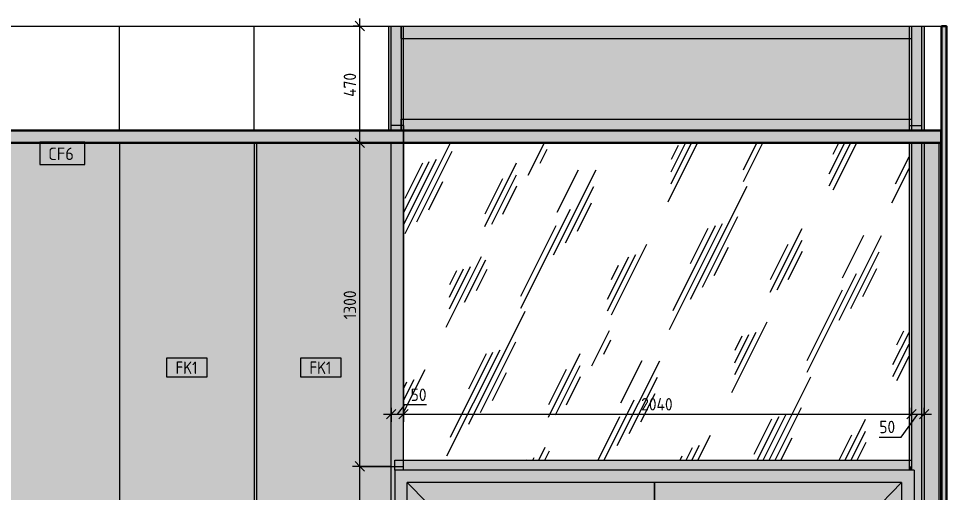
# Model space of a CAD drawing. Header units: millimetres. Extents: x 17333 to 113510, y -1987 to 15924.
# Drawn here: x 85008 to 88734, y 10395 to 12300 of the extents above; entities that cross this region are included whole.
import ezdxf

# ---------------------------------------------------------------- set-up
doc = ezdxf.new("R2010")
doc.units = ezdxf.units.MM
for name, color, linetype, lineweight in [('A-ANNO-DIMS', 7, 'Continuous', 9), ('A-ANNO-DIMS-25', 7, 'Continuous', 9), ('A-CLNG-IDEN', 7, 'Continuous', 9), ('A-DOOR', 7, 'Continuous', 9), ('A-FLOR', 7, 'Continuous', 9), ('A-GLAZ-CURT', 7, 'Continuous', 9), ('A-GLAZ-CWMG', 7, 'Continuous', 9), ('A-WALL', 7, 'Continuous', 9), ('A-WALL-IDEN', 7, 'Continuous', 9), ('A-WALL-PATT', 7, 'Continuous', 9), ('I-WALL', 7, 'Continuous', 9)]:
    doc.layers.add(name, color=color, linetype=linetype, lineweight=lineweight)
for name, color, linetype, lineweight, true_color in [('A-CLNG-1', 7, 'Continuous', 9, 0x787878), ('A-CLNG-FNSH-1', 7, 'Continuous', 30, 0x3c3c3c), ('A-DOOR-GLAZ', 7, 'Continuous', 9, 0x8080ff), ('A-WALL-4', 7, 'Continuous', 30, 0x3c3c3c), ('A-WALL-FNSH-3', 7, 'Continuous', 30, 0x3c3c3c), ('I-WALL-1', 7, 'Continuous', 9, 0x787878)]:
    doc.layers.add(name, color=color, linetype=linetype, lineweight=lineweight, true_color=true_color)
doc.styles.add('GOST Common_1', font='GOST_Common.ttf', dxfattribs={"width": 0.9, "height": 50})
doc.styles.add('GOST Common_2', font='GOST_Common.ttf', dxfattribs={"height": 50})
doc.styles.add('ISOCPEUR_3', font='isocpeur.ttf', dxfattribs={"width": 0.9, "height": 50})
doc.dimstyles.new('ISO-2_0_0_9К_Средний_округл2_1', dxfattribs={"dimscale": 304.8, "dimtxt": 49.799059, "dimasz": 0.123031, "dimexe": 0.098425, "dimexo": 0, "dimgap": 0, "dimtad": 1, "dimdec": 0, "dimrnd": 10, "dimzin": 0, "dimdsep": 46, "dimtxsty": 'ISOCPEUR_3', "dimblk1": 'OBLIQUE', "dimblk2": 'OBLIQUE', "dimsah": 1, "dimcen": 0.09, "dimdle": 0.098425, "dimazin": 0, "dimtfac": 1, "dimtdec": 4, "dimtix": 1, "dimtmove": 0, "dimatfit": 3, "dimfxl": 1, "dimtvp": 1, "dimtolj": 1, "dimtzin": 0, "dimarcsym": 2})
doc.dimstyles.new('ISO-2_0_0_9К_Средний_округл2_2', dxfattribs={"dimscale": 304.8, "dimtxt": 49.799059, "dimasz": 0.123031, "dimexe": 0.098425, "dimexo": 0, "dimgap": 0, "dimtad": 1, "dimdec": 0, "dimrnd": 10, "dimzin": 0, "dimdsep": 46, "dimtxsty": 'ISOCPEUR_3', "dimblk1": 'OBLIQUE', "dimblk2": 'OBLIQUE', "dimsah": 1, "dimcen": 0.09, "dimdle": 0.098425, "dimazin": 0, "dimtfac": 1, "dimtdec": 4, "dimtix": 1, "dimtmove": 1, "dimatfit": 3, "dimfxl": 1, "dimtvp": 1, "dimtolj": 1, "dimtzin": 0, "dimarcsym": 2})
pattern_1 = [(63.435, (63.5, 31.75), (-255.583, 766.747), [317.5, -190.5, 317.5, -190.5, -403.903]), (63.435, (63.5, 31.75), (-255.583, 766.747), [-1016, 127, -276.903]), (63.435, (47.6, 47.6), (-255.583, 766.747), [254, -317.5, 190.5, -190.5, -467.403]), (63.435, (47.6, 47.6), (-255.583, 766.747), [-952.5, 222.25, -245.153]), (63.435, (47.6, 95.25), (-255.583, 766.747), [190.5, -381, 127, -190.5, -530.903]), (63.435, (47.6, 95.25), (-255.583, 766.747), [-889, 285.75, -245.153]), (63.435, (95.25, 47.6), (-255.583, 766.747), [190.5, -381, 158.75, -6404.65]), (63.435, (142.9, 95.25), (-255.583, 766.747), [95.25, -476.25, 63.5, -6499.9]), (63.435, (63.5, 174.6), (-255.583, 766.747), [63.5, -476.25, 63.5, -254, -562.653]), (63.435, (63.5, 174.6), (-255.583, 766.747), [-857.25, 158.75, -403.903]), (63.435, (349.25, 127), (-255.583, 766.747), [317.5, -476.25, 381, -251.503]), (63.435, (349.25, 79.4), (-255.583, 766.747), [444.5, -317.5, 476.25, -188.003]), (63.435, (381, 95.25), (-255.583, 766.747), [508, -254, 381, -276.903]), (63.435, (428.6, 142.9), (-255.583, 766.747), [317.5, -444.5, 254, -403.903]), (63.435, (381, 238.1), (-255.583, 766.747), [158.75, -635, 190.5, -435.653]), (63.435, (476.25, 190.5), (-255.583, 766.747), [127, -635, 127, -530.903])]

# ---------------------------------------------------------------- blocks, each defined once
blk = doc.blocks.new('Прямоугольный импост - Импост структурный с накладкой - 160мм Темный-31239214-Развертка 3_18-3')
at = {"layer": 'A-GLAZ-CWMG'}
blk.add_hatch(color=256, dxfattribs=at).paths.add_polyline_path([(-8040, 10485), (-8040, 10500), (-8050, 10500), (-8050, 10485)])
for p, q in [((-8050, 10500), (-8050, 10485)), ((-8000, 10500), (-8000, 8410)), ((-8000, 8404), (-8000, 8400))]:
    blk.add_line(p, q, dxfattribs=at)
blk = doc.blocks.new('Прямоугольный импост - Импост структурный с накладкой - 160мм Темный-32469895-Развертка 3_18-3')
at = {"layer": 'A-GLAZ-CWMG'}
blk.add_hatch(color=256, dxfattribs=at).paths.add_polyline_path([(-10090, 11895), (-10080, 11895), (-10080, 12220), (-10090, 12220)])
for p, q in [((-10130, 11870), (-10130, 12270)), ((-10080, 11870), (-10080, 12270)), ((-10080, 11870), (-10130, 11870))]:
    blk.add_line(p, q, dxfattribs=at)
blk = doc.blocks.new('Дверь_Витражная_остекление_ - ДВН_ДАО_Главный вход_1800 в свету 5-32258809-Развертка 3_18-3')
at = {"layer": 'A-DOOR'}
h = blk.add_hatch(color=256, dxfattribs=at)
h.paths.add_polyline_path([(-8050, 8400), (-8030, 8400), (-8030.1, 8404), (-8080, 8404), (-8080, 8400)])
h.paths.add_polyline_path([(-10112.6, 8400), (-10065, 8400), (-10065, 8404), (-10115, 8404), (-10115, 8400)])
h.paths.add_polyline_path([(-8030.2, 8410), (-8030, 8410), (-8030, 10485), (-10115, 10485), (-10114.8, 8410), (-10065, 8410), (-10065, 10435), (-8080, 10435), (-8080, 8410), (-8040, 8410)])
h = blk.add_hatch(color=256, dxfattribs=at)
h.paths.add_polyline_path([(-10065, 8400), (-10018, 8400), (-10018, 8402), (-9072.5, 8402), (-9072.5, 8404), (-10065, 8404)])
h.paths.add_polyline_path([(-9985, 8410), (-9072.5, 8410), (-9072.5, 10435), (-10065, 10435), (-10065, 8410), (-10059.7, 8410)])
h.paths.add_polyline_path([(-9152.5, 8550), (-9985, 8550), (-9985, 10355), (-9152.5, 10355), (-9152.5, 8879.1)])
h.paths.add_polyline_path([(-9132.5, 9170), (-9132.5, 9220), (-9127.5, 9220), (-9127.5, 9577.5), (-9132.5, 9577.5), (-9132.5, 9627.5), (-9092.5, 9627.5), (-9092.5, 9577.5), (-9097.5, 9577.5), (-9097.5, 9220), (-9092.5, 9220), (-9092.5, 9170), (-9131.8, 9170)])
h = blk.add_hatch(color=256, dxfattribs=at)
h.paths.add_polyline_path([(-8117.6, 8400), (-8080, 8400), (-8080, 8404), (-9072.5, 8404), (-9072.5, 8402), (-8117.6, 8402)])
h.paths.add_polyline_path([(-8992.5, 8410), (-8080, 8410), (-8080, 10435), (-9072.5, 10435), (-9072.5, 8410), (-9011.7, 8410)])
h.paths.add_polyline_path([(-8160, 8550), (-8992.5, 8550), (-8992.5, 10355), (-8160, 10355), (-8160, 8636.8)])
h.paths.add_polyline_path([(-9042.5, 9170), (-9052.5, 9170), (-9052.5, 9220), (-9047.5, 9220), (-9047.5, 9577.5), (-9052.5, 9577.5), (-9052.5, 9627.5), (-9012.5, 9627.5), (-9012.5, 9577.5), (-9017.5, 9577.5), (-9017.5, 9220), (-9012.5, 9220), (-9012.5, 9170), (-9037.7, 9170)])
h = blk.add_hatch(dxfattribs=at)
h.set_pattern_fill('FP_17', color=256, style=0, pattern_type=2)
h.set_pattern_definition(pattern_1)
h.paths.add_polyline_path([(-9985, 8550), (-9152.5, 8550), (-9152.5, 10355), (-9985, 10355), (-9985, 8879.1)])
h = blk.add_hatch(dxfattribs=at)
h.set_pattern_fill('FP_17', color=256, style=0, pattern_type=2)
h.set_pattern_definition(pattern_1)
h.paths.add_polyline_path([(-8992.5, 8550), (-8160, 8550), (-8160, 10355), (-8992.5, 10355), (-8992.5, 8879.1)])
for p, q in [((-10115, 10485), (-10115, 8410)), ((-8030, 10485), (-10115, 10485)), ((-8030, 10485), (-8030, 8410)), ((-10065, 8410), (-10065, 10435)), ((-9072.5, 10435), (-10065, 10435)), ((-10065, 10435), (-9985, 10353)), ((-9072.5, 10435), (-9072.5, 8410)), ((-8080, 10435), (-9072.5, 10435)), ((-9072.5, 8410), (-9072.5, 10435)), ((-8080, 10435), (-9017.5, 9473.9)), ((-8080, 10435), (-8080, 8410)), ((-8992.5, 8550), (-8992.5, 10355)), ((-8992.5, 10355), (-8160, 10355)), ((-8160, 10355), (-8160, 8550)), ((-9132.5, 9627.5), (-9132.5, 9600)), ((-9132.5, 9627.5), (-9092.5, 9627.5)), ((-9092.5, 9600), (-9092.5, 9627.5)), ((-9052.5, 9627.5), (-9052.5, 9600)), ((-9012.5, 9627.5), (-9052.5, 9627.5)), ((-9012.5, 9600), (-9012.5, 9627.5)), ((-9092.5, 9600), (-9132.5, 9600)), ((-9132.5, 9600), (-9132.5, 9577.5)), ((-9132.5, 9577.5), (-9127.5, 9577.5)), ((-9127.5, 9600), (-9127.5, 9200)), ((-9097.5, 9200), (-9097.5, 9600)), ((-9097.5, 9577.5), (-9092.5, 9577.5)), ((-9092.5, 9577.5), (-9092.5, 9600)), ((-9012.5, 9600), (-9052.5, 9600)), ((-9052.5, 9600), (-9052.5, 9577.5)), ((-9052.5, 9577.5), (-9047.5, 9577.5)), ((-9047.5, 9600), (-9047.5, 9200)), ((-9017.5, 9200), (-9017.5, 9600)), ((-9017.5, 9577.5), (-9012.5, 9577.5)), ((-9012.5, 9577.5), (-9012.5, 9600)), ((-9152.5, 9499.5), (-9127.5, 9473.9)), ((-9097.5, 9443.1), (-9072.5, 9417.5)), ((-9047.5, 9443.1), (-9072.5, 9417.5)), ((-9072.5, 9417.5), (-9097.5, 9391.9)), ((-9072.5, 9417.5), (-9047.5, 9391.9)), ((-9127.5, 9361.1), (-9152.5, 9335.5)), ((-9017.5, 9361.1), (-8089.8, 8410)), ((-9132.5, 9197.5), (-9132.5, 9220)), ((-9132.5, 9220), (-9127.5, 9220)), ((-9097.5, 9220), (-9092.5, 9220)), ((-9092.5, 9220), (-9092.5, 9197.5)), ((-9052.5, 9197.5), (-9052.5, 9220)), ((-9052.5, 9220), (-9047.5, 9220)), ((-9017.5, 9220), (-9012.5, 9220)), ((-9012.5, 9220), (-9012.5, 9197.5)), ((-9132.5, 9197.5), (-9132.5, 9170)), ((-9132.5, 9197.5), (-9092.5, 9197.5)), ((-9092.5, 9170), (-9132.5, 9170)), ((-9097.5, 9200), (-9127.5, 9200)), ((-9092.5, 9170), (-9092.5, 9197.5)), ((-9052.5, 9197.5), (-9052.5, 9170)), ((-9052.5, 9197.5), (-9012.5, 9197.5)), ((-9012.5, 9170), (-9052.5, 9170)), ((-9017.5, 9200), (-9047.5, 9200)), ((-9012.5, 9170), (-9012.5, 9197.5)), ((-9918.7, 8550), (-10055.2, 8410)), ((-8160, 8550), (-8992.5, 8550)), ((-10115, 8404), (-10115, 8400)), ((-10065, 8400), (-10065, 8404)), ((-10061.1, 8404), (-10065, 8400)), ((-9072.5, 8404), (-9072.5, 8402)), ((-9072.5, 8402), (-9072.5, 8404)), ((-8083.9, 8404), (-8080, 8400)), ((-8080, 8404), (-8080, 8400)), ((-8030, 8404), (-8030, 8400))]:
    blk.add_line(p, q, dxfattribs=at)
at = {"layer": 'A-DOOR-GLAZ'}
for p, q in [((-9152.5, 10355), (-9985, 10355)), ((-9985, 8550), (-9985, 10355)), ((-9152.5, 10355), (-9152.5, 8550)), ((-9152.5, 8550), (-9985, 8550))]:
    blk.add_line(p, q, dxfattribs=at)
blk = doc.blocks.new('Прямоугольный импост - Импост структурный с накладкой - 160мм Темный-32424191-Развертка 3_18-3')
at = {"layer": 'A-GLAZ-CWMG'}
blk.add_hatch(color=256, dxfattribs=at).paths.add_polyline_path([(-8040, 12220), (-8040, 12270), (-10090, 12270), (-10090, 12220), (-8342.5, 12220)])
for p, q in [((-10090, 12220), (-10090, 12270)), ((-8040, 12270), (-8040, 12220)), ((-10090, 12220), (-8040, 12220))]:
    blk.add_line(p, q, dxfattribs=at)
blk = doc.blocks.new('Прямоугольный импост - Импост структурный с накладкой - 160мм Темный-31915521-Развертка 3_18-3')
at = {"layer": 'A-GLAZ-CWMG'}
h = blk.add_hatch(color=256, dxfattribs=at)
h.paths.add_polyline_path([(-7990, 8400), (-7990, 8404), (-8030, 8404), (-8030, 8400), (-8000, 8400)])
h.paths.add_polyline_path([(-7999.7, 8410), (-7990, 8410), (-7990, 10500), (-8040, 10500), (-8040, 10485), (-8030, 10485), (-8030, 8410), (-8000, 8410)])
for p, q in [((-8040, 10500), (-8040, 10485)), ((-7990, 10500), (-7990, 8450))]:
    blk.add_line(p, q, dxfattribs=at)
blk = doc.blocks.new('Системная панель - Стекло - 40мм-32469396-Развертка 3_18-3')
at = {"layer": 'A-GLAZ-CURT'}
h = blk.add_hatch(dxfattribs=at)
h.set_pattern_fill('FP_17', color=256, style=0, pattern_type=2)
h.set_pattern_definition(pattern_1)
h.paths.add_polyline_path([(-9670, 10525), (-8050, 10525), (-8050, 11800), (-10080, 11800), (-10080, 10525)])
blk = doc.blocks.new('Прямоугольный импост - Импост структурный с накладкой - 160мм Темный-32469898-Развертка 3_18-3')
at = {"layer": 'A-GLAZ-CWMG'}
blk.add_hatch(color=256, dxfattribs=at).paths.add_polyline_path([(-8040, 10525), (-8040, 11800), (-8050, 11800), (-8050, 10525)])
for p, q in [((-8050, 11870), (-8000, 11870)), ((-8050, 11870), (-8050, 11850)), ((-8000, 11870), (-8000, 11850)), ((-8050, 11800), (-8050, 10500)), ((-8000, 11800), (-8000, 10500))]:
    blk.add_line(p, q, dxfattribs=at)
blk = doc.blocks.new('Прямоугольный импост - Импост структурный с накладкой - 160мм Темный-32469899-Развертка 3_18-3')
at = {"layer": 'A-GLAZ-CWMG'}
blk.add_hatch(color=256, dxfattribs=at).paths.add_polyline_path([(-10130, 8400), (-10115, 8400), (-10115, 8404), (-10129.9, 8404), (-10129.9, 8410), (-10115, 8410), (-10115, 10485), (-10080, 10485), (-10080, 10500), (-10130, 10500), (-10130, 8404)])
for p, q in [((-10130, 10500), (-10080, 10500)), ((-10130, 8400), (-10130, 10500)), ((-10080, 10485), (-10080, 10500))]:
    blk.add_line(p, q, dxfattribs=at)
blk = doc.blocks.new('Прямоугольный импост - Импост структурный с накладкой - 160мм Темный-32258447-Развертка 3_18-3')
at = {"layer": 'A-GLAZ-CWMG'}
blk.add_hatch(color=256, dxfattribs=at).paths.add_polyline_path([(-9670, 10485), (-8050, 10485), (-8050, 10500), (-8040, 10500), (-8040, 10525), (-10115, 10525), (-10115, 10500), (-10080, 10500), (-10080, 10485), (-9985, 10485)])
for p, q in [((-10115, 10485), (-10115, 10525)), ((-10115, 10525), (-8040, 10525)), ((-8040, 10525), (-8040, 10485))]:
    blk.add_line(p, q, dxfattribs=at)
blk = doc.blocks.new('Прямоугольный импост - Импост структурный с накладкой - 160мм Темный-32469394-Развертка 3_18-3')
at = {"layer": 'A-GLAZ-CWMG'}
h = blk.add_hatch(color=256, dxfattribs=at)
h.paths.add_polyline_path([(-8030, 10500), (-7990, 10500), (-7990, 11800), (-8040, 11800), (-8040, 10500)])
h.paths.add_polyline_path([(-8000, 11850), (-7990, 11850), (-7990, 11870), (-8040, 11870), (-8040, 11850), (-8030, 11850)])
for p, q in [((-8040, 11870), (-8040, 11850)), ((-7990, 11870), (-7990, 11850)), ((-8040, 11800), (-8040, 10500)), ((-7990, 11800), (-7990, 10500))]:
    blk.add_line(p, q, dxfattribs=at)
blk = doc.blocks.new('Системная панель - Сэндвич - 40мм-32469398-Развертка 3_18-3')
at = {"layer": 'A-GLAZ-CURT'}
blk.add_hatch(color=256, dxfattribs=at).paths.add_polyline_path([(-9670, 11895), (-8050, 11895), (-8050, 12220), (-10080, 12220), (-10080, 11895)])
blk = doc.blocks.new('Прямоугольный импост - Импост структурный с накладкой - 160мм Темный-32469399-Развертка 3_18-3')
at = {"layer": 'A-GLAZ-CWMG'}
blk.add_hatch(color=256, dxfattribs=at).paths.add_polyline_path([(-8050, 11895), (-8040, 11895), (-8040, 12220), (-8050, 12220), (-8050, 12028.2)])
for p, q in [((-8050, 12270), (-8050, 11870)), ((-8000, 12270), (-8000, 11870))]:
    blk.add_line(p, q, dxfattribs=at)
blk = doc.blocks.new('Прямоугольный импост - Импост структурный с накладкой - 160мм Темный-32469400-Развертка 3_18-3')
at = {"layer": 'A-GLAZ-CWMG'}
h = blk.add_hatch(color=256, dxfattribs=at)
h.paths.add_polyline_path([(-10115, 10500), (-10115, 10525), (-10080, 10525), (-10080, 11800), (-10130, 11800), (-10130, 10500)])
h.paths.add_polyline_path([(-10112.6, 11850), (-10090, 11850), (-10090, 11870), (-10130, 11870), (-10130, 11850), (-10115, 11850)])
for p, q in [((-10130, 11850), (-10130, 11870)), ((-10080, 11850), (-10080, 11870)), ((-10130, 10500), (-10130, 11800)), ((-10080, 10500), (-10080, 11800))]:
    blk.add_line(p, q, dxfattribs=at)
blk = doc.blocks.new('Прямоугольный импост - Импост структурный с накладкой - 160мм Темный-32424194-Развертка 3_18-3')
at = {"layer": 'A-GLAZ-CWMG'}
blk.add_hatch(color=256, dxfattribs=at).paths.add_polyline_path([(-8040, 11850), (-8040, 11895), (-10090, 11895), (-10090, 11850), (-8342.5, 11850)])
for p, q in [((-10090, 11850), (-10090, 11895)), ((-10090, 11895), (-8040, 11895)), ((-8040, 11895), (-8040, 11850))]:
    blk.add_line(p, q, dxfattribs=at)
blk = doc.blocks.new('Прямоугольный импост - Импост структурный с накладкой - 160мм-32469395-Развертка 3_18-3')
at = {"layer": 'A-GLAZ-CWMG'}
blk.add_hatch(color=256, dxfattribs=at).paths.add_polyline_path([(-10130, 11850), (-10130, 11870), (-10090, 11870), (-10090, 12270), (-10140, 12270), (-10140, 11850)])
for p, q in [((-10140, 12270), (-10140, 11850)), ((-10090, 12270), (-10090, 11850))]:
    blk.add_line(p, q, dxfattribs=at)
blk = doc.blocks.new('Прямоугольный импост - Импост структурный с накладкой - 160мм Темный-32352605-Развертка 3_18-3')
at = {"layer": 'A-GLAZ-CWMG'}
blk.add_hatch(color=256, dxfattribs=at).paths.add_polyline_path([(-8000, 11870), (-7990, 11870), (-7990, 12270), (-8040, 12270), (-8040, 11870), (-8030, 11870)])
for p, q in [((-8040, 12270), (-8040, 11870)), ((-7990, 12270), (-7990, 11870))]:
    blk.add_line(p, q, dxfattribs=at)
blk = doc.blocks.new('М_потолков - Марка_ Имя типа-25382930-Развертка 3_18-3')
at = {"layer": 'A-CLNG-IDEN'}
for p, q in [((-11359.4, 11803.4), (-11540.6, 11803.4)), ((-11540.6, 11803.4), (-11540.6, 11713.9)), ((-11359.4, 11713.9), (-11359.4, 11803.4)), ((-11540.6, 11713.9), (-11359.4, 11713.9))]:
    blk.add_line(p, q, dxfattribs=at)
blk = doc.blocks.new('М_стена_0001 - Типоразмер_без рамки-25382661-Развертка 3_18-3')
at = {"layer": 'A-WALL-IDEN'}
for p, q in [((-10868.5, 10935), (-11031.8, 10935)), ((-11031.8, 10935), (-11031.8, 10860)), ((-10868.5, 10860), (-10868.5, 10935)), ((-11031.8, 10860), (-10868.5, 10860))]:
    blk.add_line(p, q, dxfattribs=at)
blk = doc.blocks.new('DIMBLOCK44-Развертка 3_18-3')
at = {"layer": 'A-ANNO-DIMS-25', "lineweight": 20}
for p, q in [((86378.5, 10500), (86359.7, 10518.8)), ((86378.5, 10500), (86397.2, 10481.2)), ((86378.5, 8400), (86359.7, 8418.7)), ((86378.5, 8400), (86397.2, 8381.2))]:
    blk.add_line(p, q, dxfattribs=at)
at = {"layer": 'A-ANNO-DIMS-25'}
for p, q in [((86503.5, 10500), (86348.5, 10500)), ((86378.5, 8370), (86378.5, 10500)), ((86378.5, 10500), (86503.5, 10500)), ((86503.5, 8400), (86348.5, 8400)), ((86378.5, 8400), (86503.5, 8400))]:
    blk.add_line(p, q, dxfattribs=at)
at = {"layer": 'A-ANNO-DIMS-25', "color": 0, "insert": (86313.2, 9391.1), "char_height": 50, "width": 141.353, "attachment_point": 1, "rotation": 90, "line_spacing_factor": 1.149209, "style": 'ISOCPEUR_3'}
blk.add_mtext('2100', dxfattribs=at)
blk = doc.blocks.new('_Oblique')
at = {"color": 0, "linetype": 'ByBlock', "lineweight": -2}
blk.add_line((-0.5, -0.5), (0.5, 0.5), dxfattribs=at)
blk = doc.blocks.new('DIMBLOCK45-Развертка 3_18-3')
at = {"layer": 'A-ANNO-DIMS-25', "lineweight": 20}
for p, q in [((86378.5, 11800), (86359.7, 11818.8)), ((86378.5, 11800), (86397.2, 11781.2)), ((86378.5, 10500), (86359.7, 10518.8)), ((86378.5, 10500), (86397.2, 10481.2))]:
    blk.add_line(p, q, dxfattribs=at)
at = {"layer": 'A-ANNO-DIMS-25'}
for p, q in [((86352, 11800), (86408.5, 11800)), ((86378.5, 11800), (86352, 11800)), ((86378.5, 10500), (86378.5, 11800)), ((86503.5, 10500), (86348.5, 10500)), ((86378.5, 10500), (86503.5, 10500))]:
    blk.add_line(p, q, dxfattribs=at)
at = {"layer": 'A-ANNO-DIMS-25', "color": 0, "insert": (86313.2, 11091.1), "char_height": 50, "width": 141.353, "attachment_point": 1, "rotation": 90, "line_spacing_factor": 1.149209, "style": 'ISOCPEUR_3'}
blk.add_mtext('1300', dxfattribs=at)
blk = doc.blocks.new('DIMBLOCK46-Развертка 3_18-3')
at = {"layer": 'A-ANNO-DIMS-25'}
for p, q in [((86378.5, 11800), (86378.5, 12300)), ((86352, 12270), (86408.5, 12270)), ((86378.5, 12270), (86352, 12270)), ((86352, 11800), (86408.5, 11800)), ((86378.5, 11800), (86352, 11800))]:
    blk.add_line(p, q, dxfattribs=at)
at = {"layer": 'A-ANNO-DIMS-25', "lineweight": 20}
for p, q in [((86378.5, 12270), (86359.7, 12288.8)), ((86378.5, 12270), (86397.2, 12251.2)), ((86378.5, 11800), (86359.7, 11818.8)), ((86378.5, 11800), (86397.2, 11781.2))]:
    blk.add_line(p, q, dxfattribs=at)
at = {"layer": 'A-ANNO-DIMS-25', "color": 0, "insert": (86313.2, 11985.2), "char_height": 50, "width": 119.518, "attachment_point": 1, "rotation": 90, "line_spacing_factor": 1.149209, "style": 'ISOCPEUR_3'}
blk.add_mtext('470', dxfattribs=at)
blk = doc.blocks.new('DIMBLOCK47-Развертка 3_18-3')
at = {"layer": 'A-ANNO-DIMS-25'}
for p, q in [((86553.5, 11870), (86553.5, 10679.2)), ((86553.5, 10709.2), (86553.5, 11870)), ((86503.5, 10735.7), (86503.5, 10679.2)), ((86503.5, 10709.2), (86503.5, 10735.7)), ((86557.4, 10747.4), (86528.5, 10709.2)), ((86645.7, 10747.4), (86557.4, 10747.4)), ((86473.5, 10709.2), (86553.5, 10709.2))]:
    blk.add_line(p, q, dxfattribs=at)
at = {"layer": 'A-ANNO-DIMS-25', "lineweight": 20}
for p, q in [((86503.5, 10709.2), (86484.7, 10690.5)), ((86503.5, 10709.2), (86522.2, 10728)), ((86553.5, 10709.2), (86534.7, 10690.5)), ((86553.5, 10709.2), (86572.2, 10728))]:
    blk.add_line(p, q, dxfattribs=at)
at = {"layer": 'A-ANNO-DIMS-25', "color": 0, "insert": (86582.4, 10812.7), "char_height": 50, "width": 75.848, "attachment_point": 1, "line_spacing_factor": 1.149209, "style": 'ISOCPEUR_3'}
blk.add_mtext('50', dxfattribs=at)
blk = doc.blocks.new('DIMBLOCK48-Развертка 3_18-3')
at = {"layer": 'A-ANNO-DIMS-25'}
for p, q in [((86553.5, 11870), (86553.5, 10679.2)), ((86553.5, 10709.2), (86553.5, 11870)), ((88593.5, 10735.7), (88593.5, 10679.2)), ((88593.5, 10709.2), (88593.5, 10735.7)), ((86553.5, 10709.2), (88593.5, 10709.2))]:
    blk.add_line(p, q, dxfattribs=at)
at = {"layer": 'A-ANNO-DIMS-25', "lineweight": 20}
for p, q in [((86553.5, 10709.2), (86534.7, 10690.5)), ((86553.5, 10709.2), (86572.2, 10728)), ((88593.5, 10709.2), (88574.7, 10690.5)), ((88593.5, 10709.2), (88612.2, 10728))]:
    blk.add_line(p, q, dxfattribs=at)
at = {"layer": 'A-ANNO-DIMS-25', "color": 0, "insert": (87507.9, 10774.5), "char_height": 50, "width": 157.442, "attachment_point": 1, "line_spacing_factor": 1.149209, "style": 'ISOCPEUR_3'}
blk.add_mtext('2040', dxfattribs=at)
blk = doc.blocks.new('DIMBLOCK49-Развертка 3_18-3')
at = {"layer": 'A-ANNO-DIMS-25'}
for p, q in [((88593.5, 10735.7), (88593.5, 10679.2)), ((88593.5, 10709.2), (88593.5, 10735.7)), ((88643.5, 10735.7), (88643.5, 10679.2)), ((88643.5, 10709.2), (88643.5, 10735.7)), ((88552.2, 10617.9), (88618.5, 10709.2)), ((88593.5, 10709.2), (88673.5, 10709.2)), ((88464, 10617.9), (88552.2, 10617.9))]:
    blk.add_line(p, q, dxfattribs=at)
at = {"layer": 'A-ANNO-DIMS-25', "lineweight": 20}
for p, q in [((88593.5, 10709.2), (88574.7, 10690.5)), ((88593.5, 10709.2), (88612.2, 10728)), ((88643.5, 10709.2), (88624.7, 10690.5)), ((88643.5, 10709.2), (88662.2, 10728))]:
    blk.add_line(p, q, dxfattribs=at)
at = {"layer": 'A-ANNO-DIMS-25', "color": 0, "insert": (88464, 10683.3), "char_height": 50, "width": 75.848, "attachment_point": 1, "line_spacing_factor": 1.149209, "style": 'ISOCPEUR_3'}
blk.add_mtext('50', dxfattribs=at)

msp = doc.modelspace()

# ---------------------------------------------------------------- hatches: boundary and pattern name
at = {"layer": 'A-CLNG-1'}
msp.add_hatch(color=256, dxfattribs=at).paths.add_polyline_path([(81654.5, 11800), (88712.5, 11800), (88712.5, 11850), (81654.5, 11850)])
at = {"layer": 'A-WALL'}
for points in [[(85954.5, 8450), (85964.5, 8450), (85964.5, 11800), (85954.5, 11800), (85954.5, 8665.2)], [(88712.5, 8450), (88712.5, 11800), (88702.5, 11800), (88702.5, 8450), (88703, 8450)]]:
    msp.add_hatch(color=256, dxfattribs=at).paths.add_polyline_path(points)
at = {"layer": 'A-WALL-PATT'}
h = msp.add_hatch(color=256, dxfattribs=at)
h.paths.add_polyline_path([(81654.5, 8450), (83108.5, 8450), (83108.5, 10500), (84508.5, 10500), (84508.5, 8450), (85412.5, 8450), (85412.5, 11800), (81654.5, 11800), (81654.5, 8564.2)])
h.paths.add_polyline_path([(84782.6, 9950), (84682.6, 9950), (84682.6, 10050), (84782.6, 10050)])
h.paths.add_polyline_path([(83858.5, 10650), (83758.5, 10650), (83758.5, 10750), (83858.5, 10750)])
for points in [[(85413.5, 8450), (85953.5, 8450), (85953.5, 11800), (85412.5, 11800), (85412.5, 8450)], [(85954.5, 8450), (85954.5, 11800), (85953.5, 11800), (85953.5, 8450)]]:
    msp.add_hatch(color=256, dxfattribs=at).paths.add_polyline_path(points)
h = msp.add_hatch(color=256, dxfattribs=at)
h.paths.add_polyline_path([(88702.5, 8450), (88702.5, 11800), (88643.5, 11800), (88643.6, 8450), (88697.5, 8450)])
h.paths.add_polyline_path([(86495.4, 8450), (86503.5, 8450), (86503.5, 11800), (85964.5, 11800), (85964.5, 8450), (86488.5, 8450)])
at = {"layer": 'I-WALL-1'}
h = msp.add_hatch(dxfattribs=at)
h.set_pattern_fill('FP_19', color=256, style=0, pattern_type=2)
h.set_pattern_definition([(0, (96633.4625, 0), (30.48, 7.62), [2.515, -20.345, 2.515, -20.345, -121.92]), (0, (96633.4625, 0), (30.48, 7.62), [-45.72, 2.515, -43.205, 2.515, -20.345, -53.34]), (0, (96633.4625, 0), (30.48, 7.62), [-114.3, 2.515, -12.725, 2.515, -35.585]), (120, (96644.8925, 3.81), (-21.8391136, 22.5864543), [2.515, -20.345, 2.515, -20.345, -121.92]), (120, (96644.8925, 3.81), (-21.8391136, 22.5864543), [-45.72, 2.515, -43.205, 2.515, -20.345, -53.34]), (120, (96644.8925, 3.81), (-21.8391136, 22.5864543), [-114.3, 2.515, -12.725, 2.515, -35.585]), (240, (96648.7025, 19.05), (-8.6408864, -30.2064543), [2.515, -20.345, 2.515, -20.345, -121.92]), (240, (96648.7025, 19.05), (-8.6408864, -30.2064543), [-45.72, 2.515, -43.205, 2.515, -20.345, -53.34]), (240, (96648.7025, 19.05), (-8.6408864, -30.2064543), [-114.3, 2.515, -12.725, 2.515, -35.585])])
h.paths.add_polyline_path([(88733.5, 8400), (88733.5, 12270), (88713.5, 12270), (88713.5, 8400)])

# ---------------------------------------------------------------- linework, layer by layer
at = {"layer": 'A-CLNG-FNSH-1'}
for p, q in [((88712.5, 11850), (81654.5, 11850)), ((88712.5, 11800), (88712.5, 11850)), ((88712.5, 11801), (81654.5, 11801)), ((81654.5, 11800), (88712.5, 11800))]:
    msp.add_line(p, q, dxfattribs=at)
at = {"layer": 'A-FLOR'}
msp.add_line((81653.5, 12270), (88733.5, 12270), dxfattribs=at)
at = {"layer": 'A-WALL'}
for p, q in [((85964.5, 8450), (85964.5, 11800)), ((88702.5, 11800), (88702.5, 8450))]:
    msp.add_line(p, q, dxfattribs=at)
at = {"layer": 'A-WALL-4'}
for p, q in [((88713.5, 12270), (88713.5, 11800)), ((88733.5, 12270), (88713.5, 12270)), ((88733.5, 8400), (88733.5, 12270))]:
    msp.add_line(p, q, dxfattribs=at)
at = {"layer": 'A-WALL-FNSH-3'}
for p, q in [((88713.5, 11800), (88712.5, 11800)), ((88712.5, 11800), (88712.5, 8400)), ((88713.5, 8400), (88713.5, 11800))]:
    msp.add_line(p, q, dxfattribs=at)
at = {"layer": 'I-WALL'}
for p, q in [((85413.5, 11850), (85413.5, 12270)), ((85953.5, 11850), (85953.5, 12270)), ((88733.5, 12270.4), (88733.5, 8394.6)), ((85412.5, 11800), (85412.5, 8450)), ((85954.5, 11800), (85954.5, 8450)), ((86503.5, 8400), (86503.5, 11800)), ((88643.5, 11800), (88643.5, 8450))]:
    msp.add_line(p, q, dxfattribs=at)

# ---------------------------------------------------------------- block references
at = {"layer": 'A-CLNG-IDEN'}
msp.add_blockref('М_потолков - Марка_ Имя типа-25382930-Развертка 3_18-3', (96633.5, 0), dxfattribs=at)
at = {"layer": 'A-DOOR'}
msp.add_blockref('Дверь_Витражная_остекление_ - ДВН_ДАО_Главный вход_1800 в свету 5-32258809-Развертка 3_18-3', (96633.5, 0), dxfattribs=at)
at = {"layer": 'A-GLAZ-CURT'}
for name in ['Системная панель - Сэндвич - 40мм-32469398-Развертка 3_18-3', 'Системная панель - Стекло - 40мм-32469396-Развертка 3_18-3']:
    msp.add_blockref(name, (96633.5, 0), dxfattribs=at)
at = {"layer": 'A-GLAZ-CWMG'}
for name in ['Прямоугольный импост - Импост структурный с накладкой - 160мм-32469395-Развертка 3_18-3', 'Прямоугольный импост - Импост структурный с накладкой - 160мм Темный-32469895-Развертка 3_18-3', 'Прямоугольный импост - Импост структурный с накладкой - 160мм Темный-32424191-Развертка 3_18-3', 'Прямоугольный импост - Импост структурный с накладкой - 160мм Темный-32469399-Развертка 3_18-3', 'Прямоугольный импост - Импост структурный с накладкой - 160мм Темный-32352605-Развертка 3_18-3', 'Прямоугольный импост - Импост структурный с накладкой - 160мм Темный-32424194-Развертка 3_18-3', 'Прямоугольный импост - Импост структурный с накладкой - 160мм Темный-32469400-Развертка 3_18-3', 'Прямоугольный импост - Импост структурный с накладкой - 160мм Темный-32469898-Развертка 3_18-3', 'Прямоугольный импост - Импост структурный с накладкой - 160мм Темный-32469394-Развертка 3_18-3', 'Прямоугольный импост - Импост структурный с накладкой - 160мм Темный-32258447-Развертка 3_18-3', 'Прямоугольный импост - Импост структурный с накладкой - 160мм Темный-32469899-Развертка 3_18-3', 'Прямоугольный импост - Импост структурный с накладкой - 160мм Темный-31239214-Развертка 3_18-3', 'Прямоугольный импост - Импост структурный с накладкой - 160мм Темный-31915521-Развертка 3_18-3']:
    msp.add_blockref(name, (96633.5, 0), dxfattribs=at)
at = {"layer": 'A-WALL-IDEN'}
for p in [(96633.5, 0), (97171.1, 0)]:
    msp.add_blockref('М_стена_0001 - Типоразмер_без рамки-25382661-Развертка 3_18-3', p, dxfattribs=at)

# ---------------------------------------------------------------- texts
at = {"layer": 'A-CLNG-IDEN', "insert": (85127, 11781.2), "char_height": 50, "width": 132.278, "attachment_point": 1, "style": 'GOST Common_2'}
msp.add_mtext('CF6', dxfattribs=at)
at = {"layer": 'A-WALL-IDEN', "char_height": 50, "width": 111.835, "attachment_point": 1, "style": 'GOST Common_1'}
for insert in [(85638.4, 10921.4), (86176.1, 10921.4)]:
    msp.add_mtext('FK1', dxfattribs=dict(at, insert=insert))

# ---------------------------------------------------------------- dimensions: what is measured, and where the dimension line sits
at = {"layer": 'A-ANNO-DIMS'}
for base, p1, p2, override, picture, middle in [((86378.5, 12270), (86352, 11800), (86352, 12270), {"dimpost": '<>', "dimfxl": 470}, 'DIMBLOCK46-Развертка 3_18-3', (86353.5, 12035)), ((86378.5, 11800), (86503.5, 10500), (86352, 11800), {"dimpost": '<>', "dimfxl": 1308.798415}, 'DIMBLOCK45-Развертка 3_18-3', (86353.5, 11150)), ((86378.5, 10500), (86503.5, 8400), (86503.5, 10500), {"dimpost": '<>', "dimfxl": 2100}, 'DIMBLOCK44-Развертка 3_18-3', (86353.5, 9450))]:
    dim = msp.add_linear_dim(base=base, p1=p1, p2=p2, angle=90, dimstyle='ISO-2_0_0_9К_Средний_округл2_1', override=override, dxfattribs=at)
    dim.commit()
    dim.dimension.update_dxf_attribs({"geometry": picture, "text_midpoint": middle})
for base, p1, p2, override, picture, middle in [((86553.5, 10709.2), (86503.5, 10735.7), (86553.5, 11870), {"dimpost": '<>', "dimfxl": 1135.370789}, 'DIMBLOCK47-Развертка 3_18-3', (86620.4, 10779.4)), ((88643.5, 10709.2), (88593.5, 10735.7), (88643.5, 10735.7), {"dimpost": '<>', "dimfxl": 50}, 'DIMBLOCK49-Развертка 3_18-3', (88502, 10649.9))]:
    dim = msp.add_linear_dim(base=base, p1=p1, p2=p2, dimstyle='ISO-2_0_0_9К_Средний_округл2_2', override=override, dxfattribs=at)
    dim.commit()
    dim.dimension.update_dxf_attribs({"geometry": picture, "text_midpoint": middle, "dimtype": 160})
dim = msp.add_linear_dim(base=(88593.5, 10709.2), p1=(86553.5, 11870), p2=(88593.5, 10735.7), dimstyle='ISO-2_0_0_9К_Средний_округл2_1', override={"dimpost": '<>', "dimfxl": 2334.130851}, dxfattribs=at)
dim.commit()
dim.dimension.update_dxf_attribs({"geometry": 'DIMBLOCK48-Развертка 3_18-3', "text_midpoint": (87573.5, 10734.2)})

doc.saveas('drawing.dxf')
